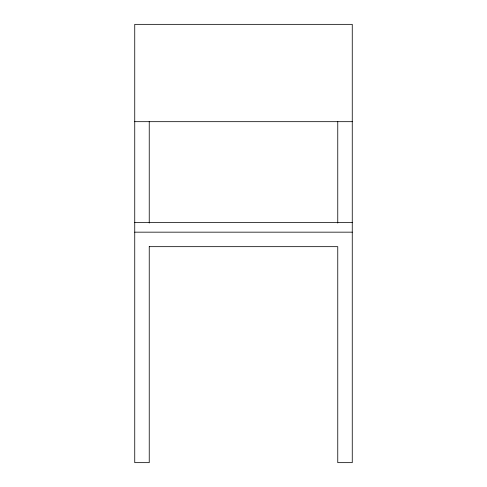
<?xml version="1.0" encoding="UTF-8"?>
<svg xmlns="http://www.w3.org/2000/svg" width="487" height="487" viewBox="0 0 487 487"><rect width="100%" height="100%" fill="white"/><g stroke="black" fill="none" stroke-linecap="round" stroke-linejoin="round"><path stroke-width="0.73" d="M134.741 121.677L352.259 121.677M134.741 222.498L352.259 222.498M134.741 232.165L352.259 232.165M149.241 246.666L337.759 246.666L337.759 462.65L352.259 462.65L352.259 24.35L134.741 24.35L134.741 462.65L149.241 462.65L149.241 246.544M337.759 121.433L337.759 223.064M149.241 121.433L149.241 223.064"/></g></svg>
